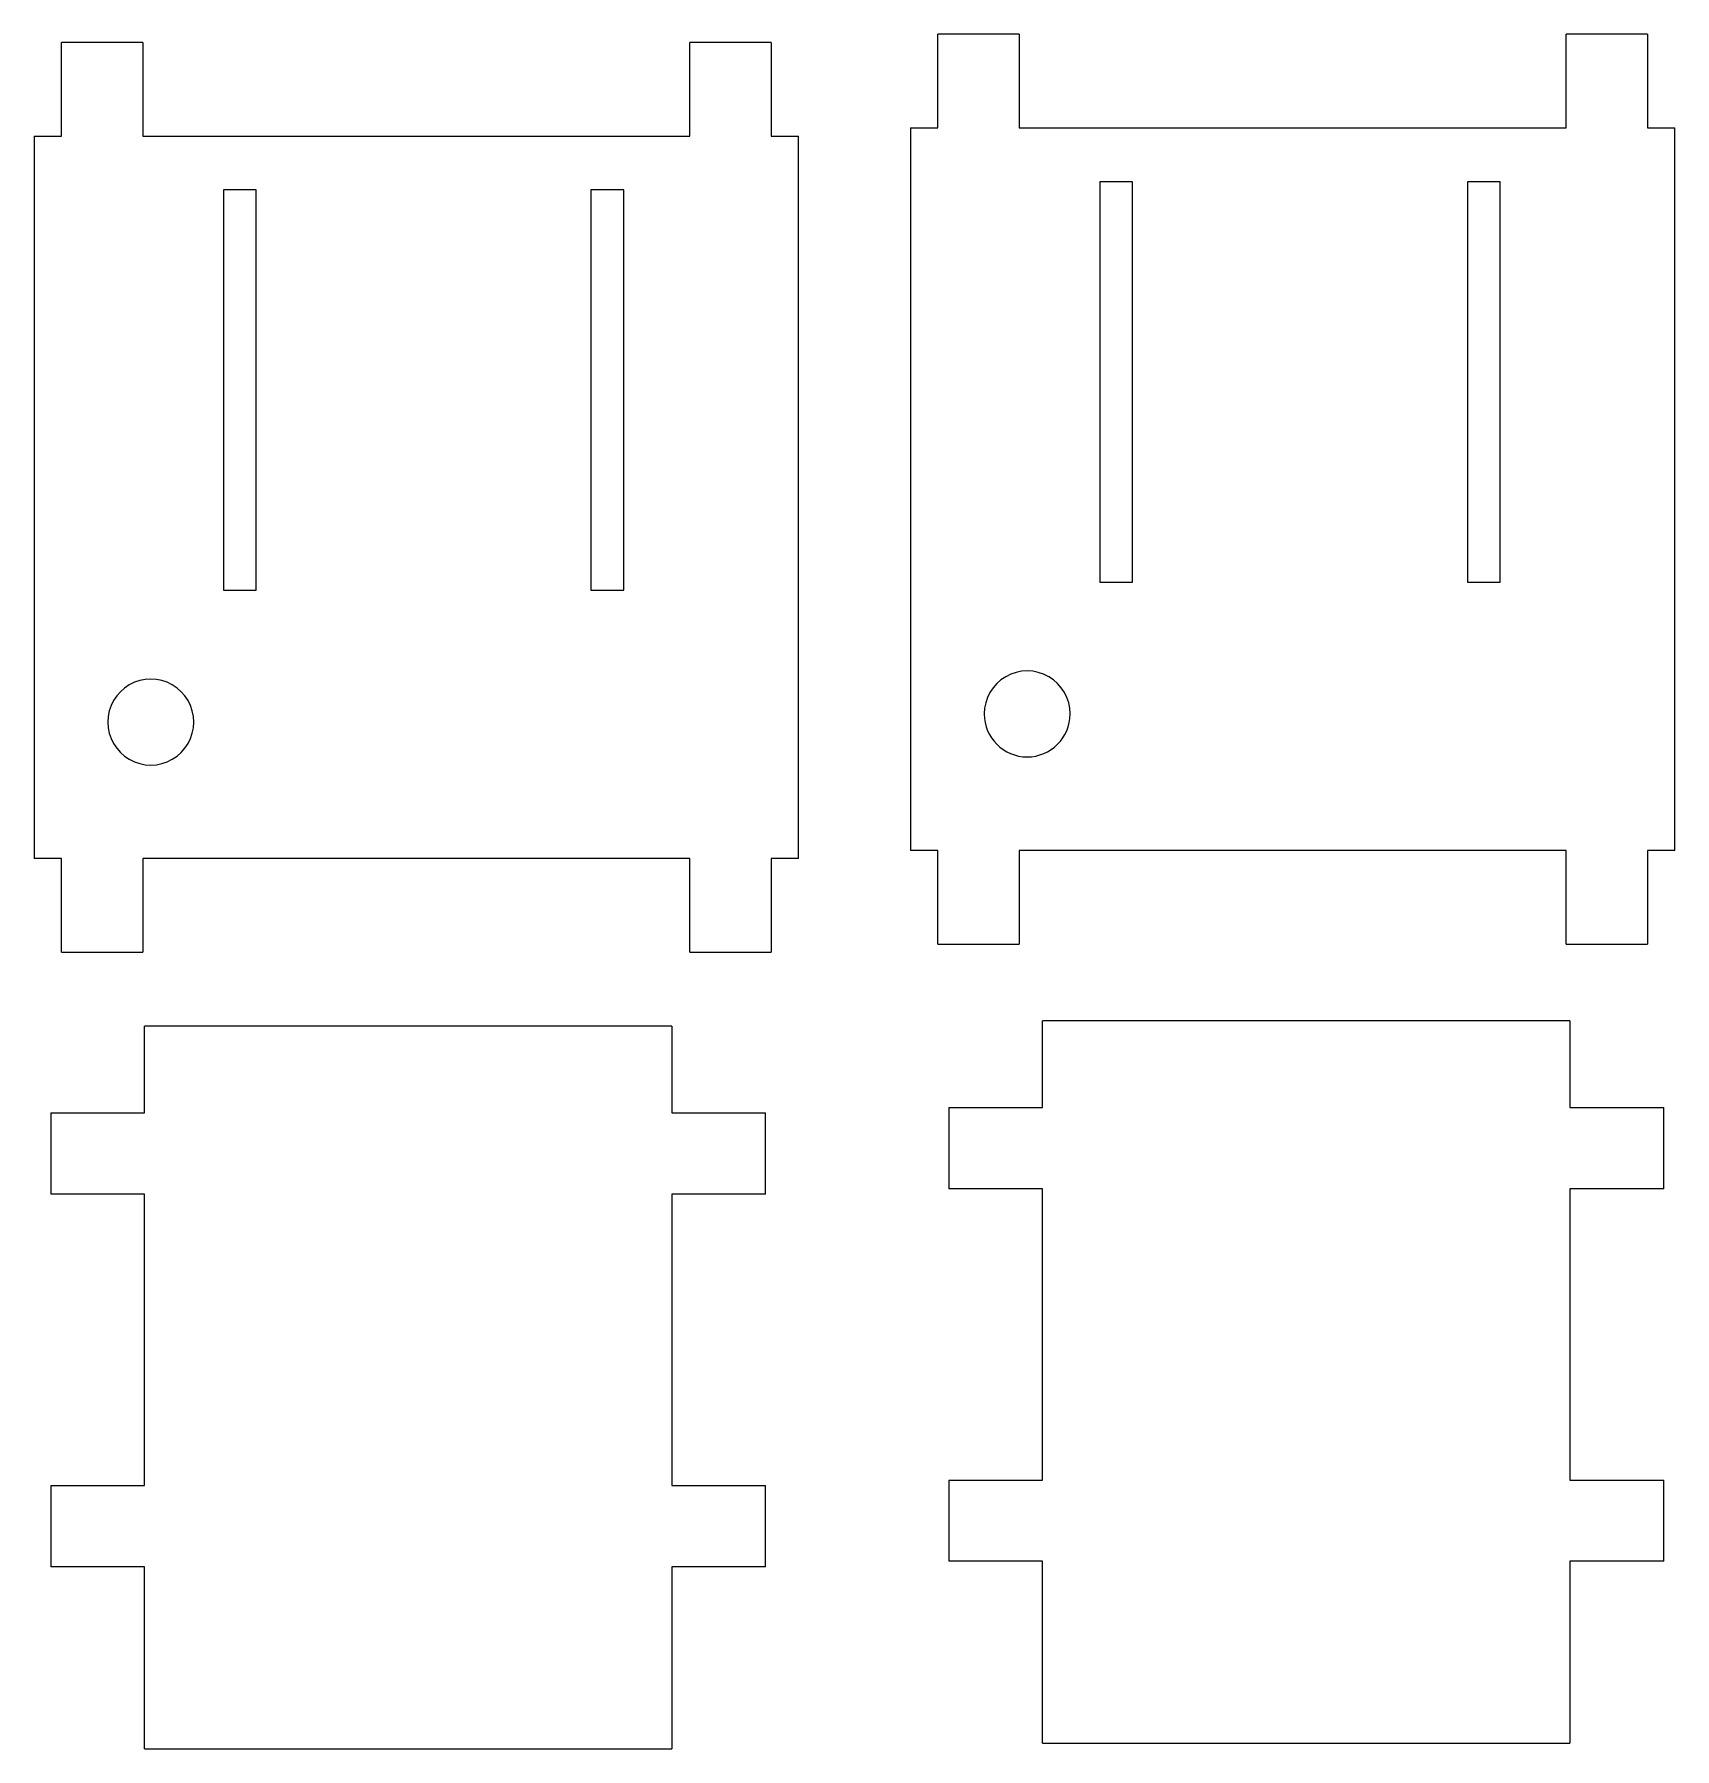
# Model space of a CAD drawing. Extents: x 6 to 235, y 50 to 289.
import ezdxf

# ---------------------------------------------------------------- set-up
doc = ezdxf.new("R2010")
doc.units = 0
doc.layers.get('0').update_dxf_attribs({"linetype": 'CONTINUOUS'})

msp = doc.modelspace()

# ---------------------------------------------------------------- linework, layer by layer
at = {"color": 1}
for points in [[(6.280485, 275.007427), (10.090485, 275.007427), (10.090485, 288.087437)], [(21.440475, 288.087437), (10.090485, 288.087437)], [(21.440475, 275.007427), (97.800496, 275.007427), (97.800496, 288.087437)], [(21.440475, 288.087437), (21.440475, 275.007427)], [(109.150486, 288.087437), (97.800496, 288.087437)], [(109.150486, 288.087437), (109.150486, 275.007427), (112.960486, 275.007427)], [(128.6448, 276.14043), (132.4548, 276.14043), (132.4548, 289.22044)], [(143.80479, 289.22044), (132.4548, 289.22044)], [(143.80479, 276.14043), (220.16481, 276.14043), (220.16481, 289.22044)], [(143.80479, 289.22044), (143.80479, 276.14043)], [(231.5148, 289.22044), (220.16481, 289.22044)], [(231.5148, 289.22044), (231.5148, 276.14043), (235.3248, 276.14043)], [(128.6448, 276.14043), (128.6448, 175.300449)], [(235.3248, 175.300449), (235.3248, 276.14043)], [(6.280485, 275.007427), (6.280485, 174.167446)], [(112.960486, 174.167446), (112.960486, 275.007427)], [(132.4548, 162.22044), (132.4548, 175.300449), (128.6448, 175.300449)], [(220.16481, 162.22044), (220.16481, 175.300449), (143.80479, 175.300449), (143.80479, 162.22044)], [(235.3248, 175.300449), (231.5148, 175.300449), (231.5148, 162.22044)], [(10.090485, 161.087436), (10.090485, 174.167446), (6.280485, 174.167446)], [(97.800496, 161.087436), (97.800496, 174.167446), (21.440475, 174.167446), (21.440475, 161.087436)], [(112.960486, 174.167446), (109.150486, 174.167446), (109.150486, 161.087436)], [(10.090485, 161.087436), (21.440475, 161.087436)], [(97.800496, 161.087436), (109.150486, 161.087436)], [(132.4548, 162.22044), (143.80479, 162.22044)], [(220.16481, 162.22044), (231.5148, 162.22044)], [(133.963128, 139.410108), (147.043137, 139.410108), (147.043137, 151.51011)], [(220.703137, 151.51011), (147.043137, 151.51011)], [(220.703137, 151.51011), (220.703137, 139.410108), (233.783147, 139.410108)], [(8.577473, 138.654772), (21.657482, 138.654772), (21.657482, 150.754773)], [(95.317482, 150.754773), (21.657482, 150.754773)], [(95.317482, 150.754773), (95.317482, 138.654772), (108.397492, 138.654772)], [(133.963128, 139.410108), (133.963128, 128.060118)], [(233.783147, 128.060118), (233.783147, 139.410108)], [(8.577473, 138.654772), (8.577473, 127.304782)], [(108.397492, 127.304782), (108.397492, 138.654772)], [(8.577473, 86.664782), (21.657482, 86.664782), (21.657482, 127.304782), (8.577473, 127.304782)], [(108.397492, 127.304782), (95.317482, 127.304782), (95.317482, 86.664782), (108.397492, 86.664782)], [(133.963128, 87.420118), (147.043137, 87.420118), (147.043137, 128.060118), (133.963128, 128.060118)], [(233.783147, 128.060118), (220.703137, 128.060118), (220.703137, 87.420118), (233.783147, 87.420118)], [(8.577473, 86.664782), (8.577473, 75.314792)], [(108.397492, 75.314792), (108.397492, 86.664782)], [(133.963128, 87.420118), (133.963128, 76.070128)], [(233.783147, 76.070128), (233.783147, 87.420118)], [(21.657482, 49.914792), (21.657482, 75.314792), (8.577473, 75.314792)], [(108.397492, 75.314792), (95.317482, 75.314792), (95.317482, 49.914792)], [(147.043137, 50.670128), (147.043137, 76.070128), (133.963128, 76.070128)], [(233.783147, 76.070128), (220.703137, 76.070128), (220.703137, 50.670128)], [(147.043137, 50.670128), (220.703137, 50.670128)], [(21.657482, 49.914792), (95.317482, 49.914792)]]:
    msp.add_lwpolyline(points, dxfattribs=at)
at = {"color": 5}
for points in [[(155.0608, 212.76644), (159.6328, 212.76644), (159.6328, 268.64644), (155.0608, 268.64644), (155.0608, 212.76644)], [(206.3688, 212.76644), (210.9408, 212.76644), (210.9408, 268.64644), (206.3688, 268.64644), (206.3688, 212.76644)], [(32.696486, 211.633436), (37.268486, 211.633436), (37.268486, 267.513436), (32.696486, 267.513436), (32.696486, 211.633436)], [(84.004486, 211.633436), (88.576486, 211.633436), (88.576486, 267.513436), (84.004486, 267.513436), (84.004486, 211.633436)]]:
    msp.add_lwpolyline(points, dxfattribs=at)
for points in [[(150.913499, 194.350449), (150.913499, 194.350449)], [(28.549185, 193.217446), (28.549185, 193.217446)]]:
    msp.add_lwpolyline(points, close=True, dxfattribs=at)
for points in [[(25.549185, 198.413598), (23.692779, 199.485395), (21.405592, 199.485395), (19.549185, 198.413598)], [(141.912579, 199.549258), (140.055705, 198.476753), (138.912361, 196.494802), (138.9135, 194.350449)], [(147.91442, 199.549258), (146.057546, 200.621763), (143.769454, 200.621763), (141.912579, 199.549258)], [(150.913499, 194.350449), (150.914638, 196.494802), (149.771294, 198.476753), (147.91442, 199.549258)], [(19.549185, 198.413598), (17.692779, 197.341801), (16.549185, 195.361039), (16.549185, 193.217446)], [(28.549185, 193.217446), (28.549185, 195.361039), (27.405591, 197.341801), (25.549185, 198.413598)], [(138.9135, 194.350449), (138.91526, 191.037986), (141.601036, 188.353637), (144.9135, 188.353637)], [(144.9135, 188.353637), (148.225963, 188.353637), (150.911739, 191.037986), (150.913499, 194.350449)], [(16.549185, 193.217446), (16.549185, 191.073852), (17.692779, 189.09309), (19.549185, 188.021293)], [(25.549185, 188.021293), (27.405592, 189.09309), (28.549185, 191.073852), (28.549185, 193.217446)], [(19.549185, 188.021293), (21.405592, 186.949497), (23.692779, 186.949497), (25.549185, 188.021293)]]:
    msp.add_open_spline(points, degree=3, dxfattribs=at)

doc.saveas('drawing.dxf')
